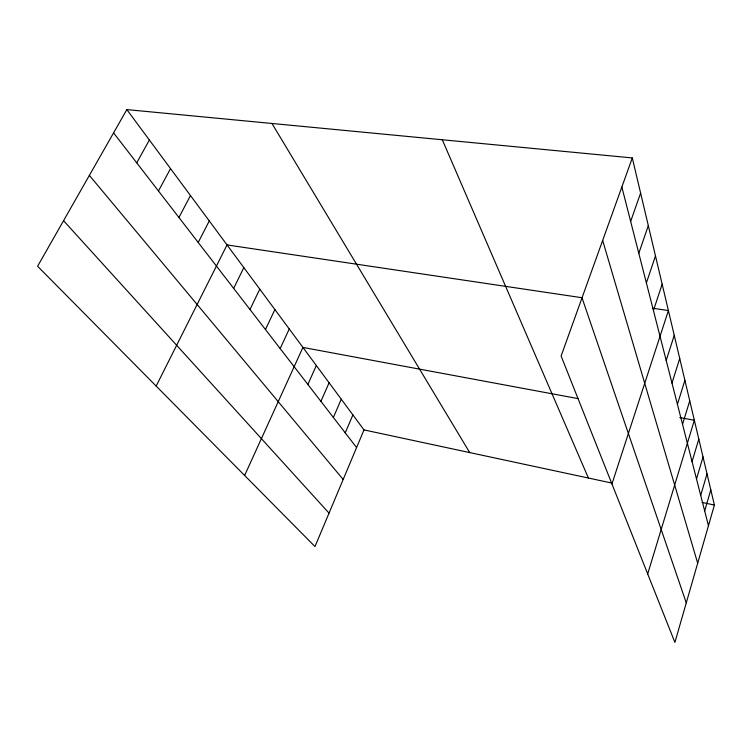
<?xml version="1.0" encoding="UTF-8"?>
<svg xmlns="http://www.w3.org/2000/svg" width="752" height="752" viewBox="0 0 752 752"><rect width="100%" height="100%" fill="white"/><g stroke="black" fill="none" stroke-linecap="round" stroke-linejoin="round"><path stroke-width="1.13" d="M632.3 157.929L714.4 505.062L674.901 642.405L561.114 356.025L632.3 157.929L126.844 109.595L37.6 266.255L314.985 546.572L363.996 429.909L126.844 109.595M704.68 510.946L710.809 489.862M700.704 495.38L707.021 473.854M696.502 478.958L703.026 456.962M692.066 461.606L698.805 439.121M647.698 573.945L694.34 420.255L679.78 417.539M682.534 424.344L689.753 400.854M677.42 404.322L684.893 380.305M671.978 383.05L679.733 358.488M666.197 360.424L674.253 335.289M611.949 483.978L668.406 310.567L652.304 308.179M653.441 310.529L662.164 284.181M646.382 282.931L655.481 255.934M638.805 253.302L648.318 225.638M630.655 221.417L640.61 193.067M345.243 432.851L352.895 414.916M333.371 417.473L341.276 399.218M320.925 401.361L329.103 382.777M307.869 384.451L316.329 365.528M244.626 475.471L302.924 347.424L578.25 398.654M280.167 348.58L289.257 328.962M265.456 329.536L274.894 309.561M249.974 309.495L259.778 289.144M233.656 288.354L243.845 267.627M156.172 386.077L227.038 244.926L582.292 297.764M198.218 242.464L209.272 220.928M178.929 217.488L190.472 195.539M158.465 190.999L170.535 168.617M136.732 162.846L149.366 140.022M363.996 429.909L612.09 483.113M702.039 502.411L714.4 505.062M63.553 220.703L329.038 513.137M89.366 175.376L343.175 479.475M113.58 132.869L356.589 447.543M271.97 123.478L469.718 452.582M442.298 139.759L588.412 478.037M582.029 297.839L686.266 602.869M602.662 240.424L697.677 563.21M621.857 187.013L708.459 525.714"/></g></svg>
